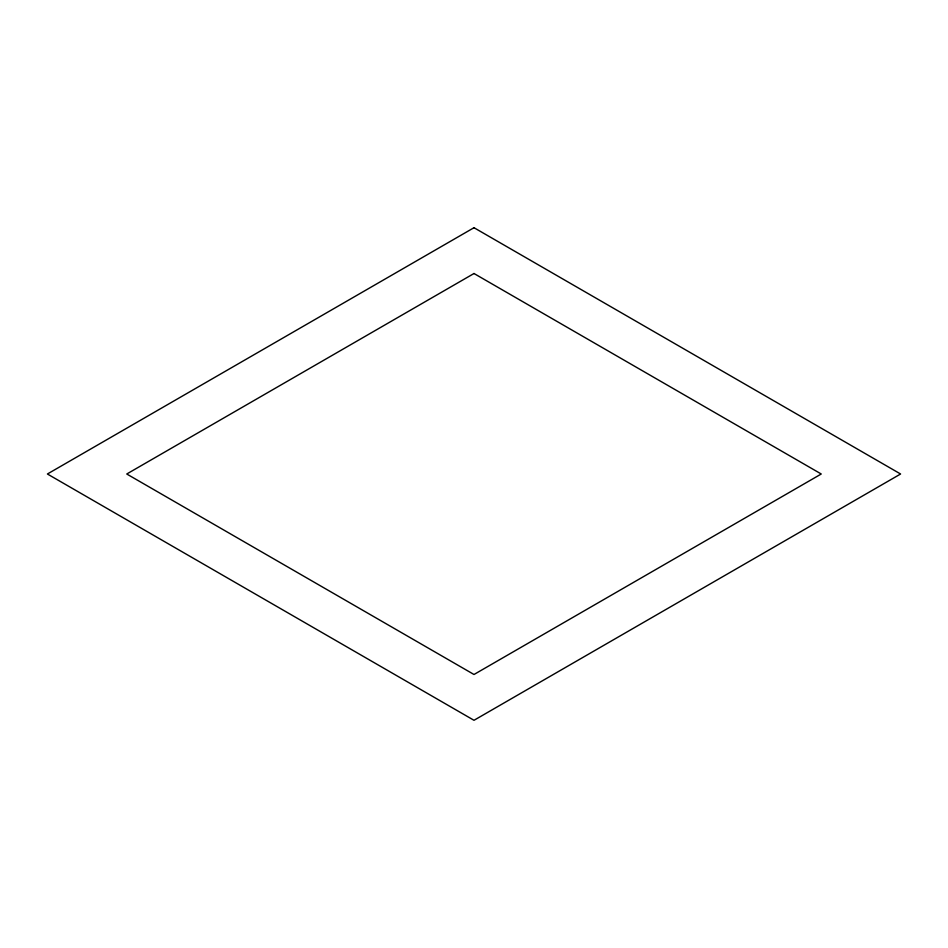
<?xml version="1.0" encoding="UTF-8"?>
<svg xmlns="http://www.w3.org/2000/svg" width="948" height="948" viewBox="0 0 948 948"><rect width="100%" height="100%" fill="white"/><g stroke="black" fill="none" stroke-linecap="round" stroke-linejoin="round"><path stroke-width="1.42" d="M474 227.71L47.4 474L474 720.29L900.6 474L474 227.71M474 273.51L126.748 474L474 674.49L821.252 474L474 273.51"/></g></svg>
